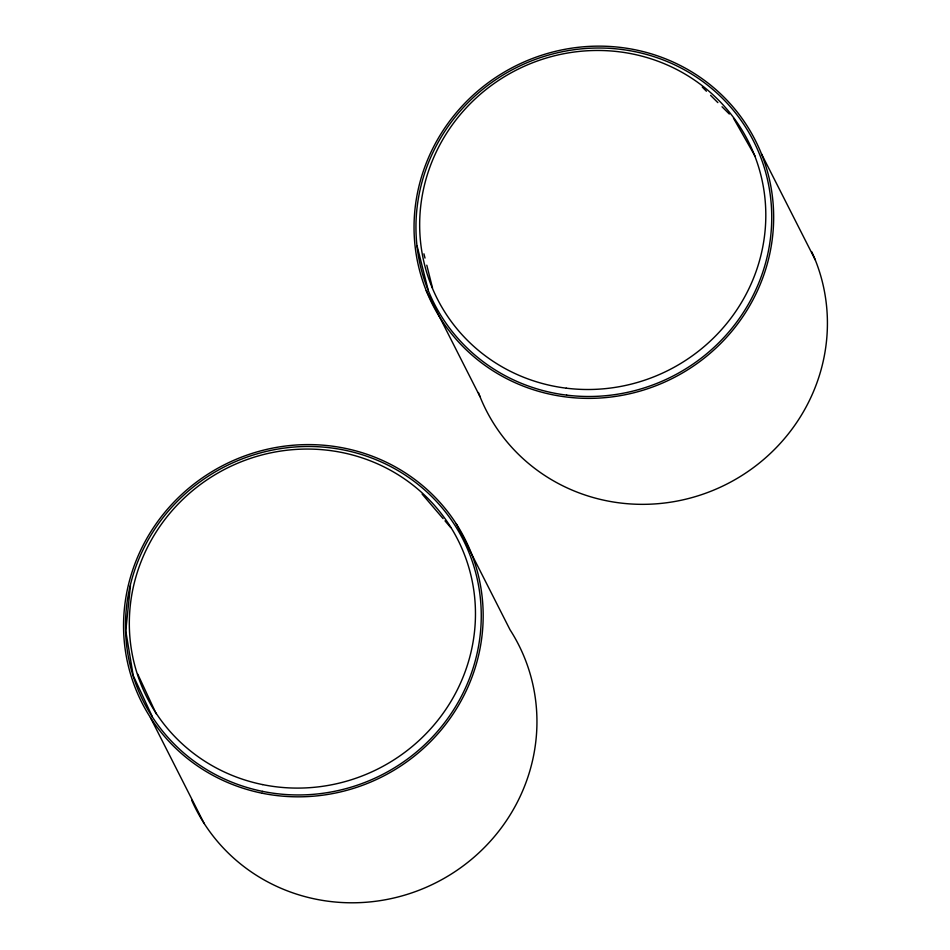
<?xml version="1.0" encoding="UTF-8"?>
<svg xmlns="http://www.w3.org/2000/svg" width="950" height="950" viewBox="0 0 950 950"><rect width="100%" height="100%" fill="white"/><g stroke="black" fill="none" stroke-linecap="round" stroke-linejoin="round"><path stroke-width="1.43" d="M130.447 585.58L125.768 630.919L133.214 675.569L152.249 716.49M702.264 87.067L706.42 91.212M710.588 95.356L717.867 102.624M722.036 106.768L729.315 114.024M422.133 494.083L443.092 518.629M444.992 520.861L450.704 527.559M733.483 118.18L755.191 156.37M761.461 153.852A181.082 174.824 -26.9 0 1 566.426 397.005A181.082 174.824 -26.9 0 1 453.661 115.9A181.082 174.824 -26.9 0 1 761.461 153.852L815.231 259.825M426.241 290.652L479.999 396.625M456.285 523.854L510.055 629.814A181.082 174.824 -26.9 0 1 439.826 880.709A181.082 174.824 -26.9 0 1 191.639 800.126M150.444 717.571L204.203 823.543M137.738 674.108L156.275 713.937M423.926 253.804L424.994 258.079M426.787 265.192L432.499 287.945M417.086 245.908L428.082 289.75M811.727 251.738A181.082 174.824 -26.9 0 1 714.828 489.642A181.082 174.824 -26.9 0 1 478.408 392.516M262.568 791.374A179.134 172.947 -26.9 0 0 473.718 565.82A179.134 172.947 -26.9 0 0 173.826 504.961A179.134 172.947 -26.9 0 0 262.568 791.374M262.129 793.214A181.082 174.824 -26.9 0 0 475.558 565.226A181.082 174.824 -26.9 0 0 172.413 503.702A181.082 174.824 -26.9 0 0 262.129 793.214M262.651 784.605A174.289 168.269 -26.9 0 0 468.148 565.214A174.289 168.269 -26.9 0 0 176.379 505.923A174.289 168.269 -26.9 0 0 262.651 784.605M566.722 395.141A179.134 172.947 -26.9 0 0 759.668 154.589A179.134 172.947 -26.9 0 0 455.157 117.04A179.134 172.947 -26.9 0 0 566.722 395.141M566.295 388.182A174.289 168.269 -26.9 0 0 754.086 154.197A174.289 168.269 -26.9 0 0 457.829 117.586A174.289 168.269 -26.9 0 0 566.295 388.182"/></g></svg>
